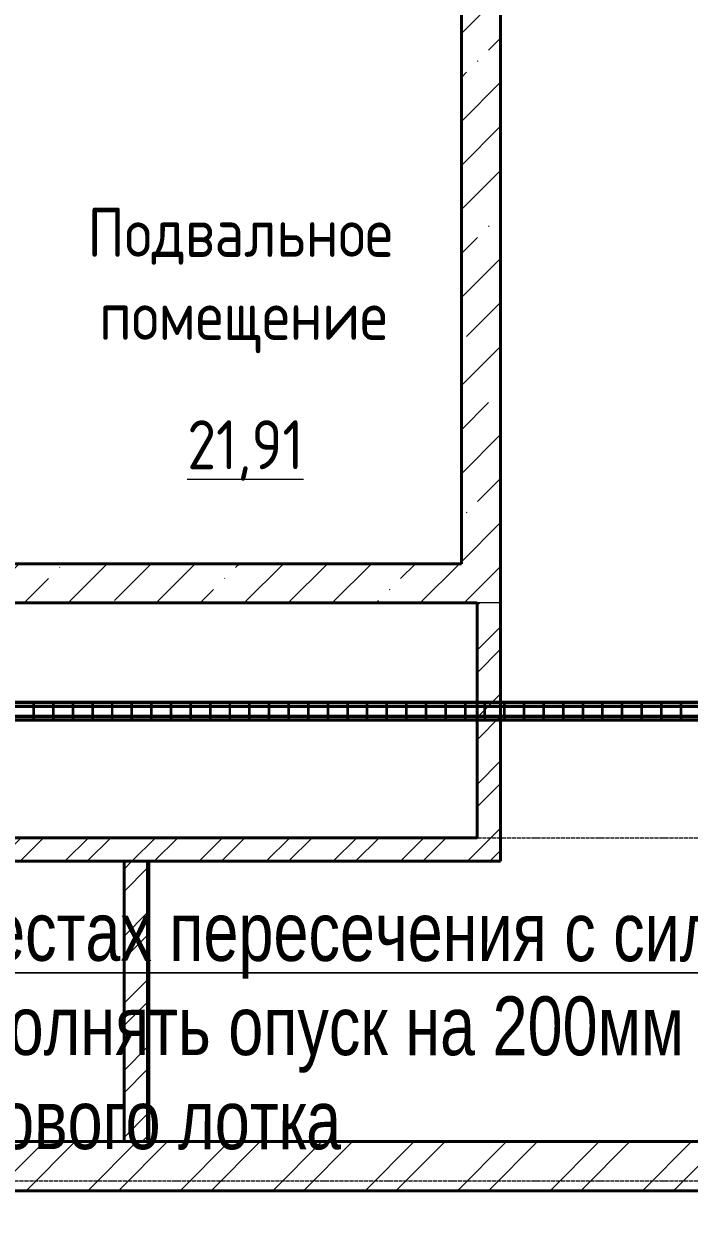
# Model space of a CAD drawing. Header units: millimetres. Extents: x 0 to 351840, y -132678 to 32417.
# Drawn here: x 328739 to 332130, y 9385 to 15485 of the extents above; entities that cross this region are included whole.
import ezdxf
from ezdxf import colors
from ezdxf.entities.mleader import LeaderData, LeaderLine
from ezdxf.math import Vec2, Vec3

# ---------------------------------------------------------------- set-up
doc = ezdxf.new("R2010")
doc.units = ezdxf.units.MM
doc.linetypes.add('BI_линия_сетки', pattern=[25, 20, -2.5, 0, -2.5])
for name, color, linetype, lineweight in [('E-CABL-TRAY-IDEN', 7, 'Continuous', 9), ('Марки помещений', 7, 'Continuous', 20), ('Оси', 7, 'Continuous', 9), ('Перекрытие', 7, 'Continuous', 18), ('Стены внутренние', 7, 'Continuous', 18), ('Стены наружные', 7, 'Continuous', 18), ('Стены несущие', 7, 'Continuous', 18), ('Стены штриховка', 7, 'Continuous', 18)]:
    doc.layers.add(name, color=color, linetype=linetype, lineweight=lineweight)
doc.styles.add('GOST Common_1', font='GOST Common.ttf', dxfattribs={"width": 0.9, "height": 250})
doc.styles.add('новый', font='Шрифт GOST2304A.ttf', dxfattribs={"width": 0.8, "height": 250})
pattern_1 = [(45, (5685.96, 5809.43), (-224.5064, 224.5064), []), (45, (5910.47, 5809.43), (-224.5064, 224.5064), [396.875, -79.375, 3.353, -76.022])]
pattern_2 = [(45, (5685.96, 5809.43), (-171.0739, 171.0739), []), (45, (5800.01, 5809.43), (-171.0739, 171.0739), [])]

# ---------------------------------------------------------------- blocks, each defined once
blk = doc.blocks.new('Подоснова подвал')
at = {"layer": 'Стены внутренние', "lineweight": 9}
h = blk.add_hatch(dxfattribs=at)
h.set_pattern_fill('FP_50', color=9, style=0, pattern_type=2)
h.set_pattern_definition(pattern_2)
h.paths.add_polyline_path([(36316, 15459.4), (36436, 15459.4), (36436, 16656.9), (36316, 16656.9)])
h = blk.add_hatch(dxfattribs=at)
h.set_pattern_fill('FP_50', color=9, style=0, pattern_type=2)
h.set_pattern_definition(pattern_2)
h.paths.add_polyline_path([(36436, 15339.4), (36436, 15459.4), (32886, 15459.4), (32886, 15339.4), (36414.4, 15339.4)])
h = blk.add_hatch(dxfattribs=at)
h.set_pattern_fill('FP_50', color=9, style=0, pattern_type=2)
h.set_pattern_definition(pattern_2)
h.paths.add_polyline_path([(34636, 13909.4), (34636, 15339.4), (34516, 15339.4), (34516, 13909.4)])
h = blk.add_hatch(dxfattribs=at)
h.set_pattern_fill('FP_37', color=9, angle=45, style=0, pattern_type=2)
h.set_pattern_definition([(45, (5685.96, 5809.43), (-235.7317, 235.7317), []), (45, (5843.12, 5809.43), (-235.7317, 235.7317), [])])
h.paths.add_polyline_path([(42086, 13659.4), (42086, 13909.4), (39136, 13909.4), (39136, 13659.4)])
h.paths.add_polyline_path([(38736, 13659.4), (38736, 13909.4), (32836, 13909.4), (32836, 13659.4), (36414.4, 13659.4)])
at = {"layer": 'Стены наружные', "lineweight": 9}
h = blk.add_hatch(dxfattribs=at)
h.set_pattern_fill('FP_39', color=9, style=0, pattern_type=2)
h.set_pattern_definition(pattern_1)
h.paths.add_polyline_path([(36436, 16856.9), (36436, 22109.4), (36236, 22109.4), (36236, 16856.9), (36414.4, 16856.9)])
h.paths.add_polyline_path([(36436, 23409.4), (36436, 23609.4), (36236, 23609.4), (36236, 23409.4), (36414.4, 23409.4)])
h = blk.add_hatch(dxfattribs=at)
h.set_pattern_fill('FP_39', color=9, style=0, pattern_type=2)
h.set_pattern_definition(pattern_1)
h.paths.add_polyline_path([(36436, 16656.9), (36436, 16856.9), (32836, 16856.9), (32836, 16656.9), (36414.4, 16656.9)])
at = {"layer": 'Оси', "color": 9, "linetype": 'BI_линия_сетки'}
for p, q in [((-805.2, 15459.4), (56347.2, 15459.4)), ((-805.2, 13709.4), (56347.2, 13709.4))]:
    blk.add_line(p, q, dxfattribs=at)
at = {"layer": 'Перекрытие', "color": 9, "lineweight": 9}
blk.add_line((34645, 15339.4), (34645, 13909.4), dxfattribs=at)
at = {"layer": 'Стены несущие', "color": 9, "lineweight": 40}
for p, q in [((36236, 22109.4), (36236, 16856.9)), ((36436, 15339.4), (36436, 22109.4)), ((36236, 16856.9), (32836, 16856.9)), ((32886, 16656.9), (36316, 16656.9)), ((36316, 16656.9), (36316, 15459.4)), ((36316, 15459.4), (32886, 15459.4)), ((32886, 15339.4), (36436, 15339.4)), ((34516, 15339.4), (34516, 13909.4)), ((34636, 13909.4), (34636, 15339.4)), ((32836, 13909.4), (38736, 13909.4)), ((32836, 13659.4), (38736, 13659.4))]:
    blk.add_line(p, q, dxfattribs=at)
at = {"layer": 'Стены штриховка', "color": 9}
blk.add_line((36436, 16656.9), (36316, 16656.9), dxfattribs=at)
at = {"layer": 'Марки помещений', "color": 9, "lineweight": 9, "char_height": 250, "attachment_point": 1, "style": 'GOST Common_1'}
for s, insert, width in [('Подвальное', (34329.3, 18671.4), 1991.392), ('помещение', (34388.8, 18248), 1854.303), ('\\L21,91', (34838.3, 17588.3), 757.595)]:
    blk.add_mtext(s, dxfattribs=dict(at, insert=insert, width=width))
blk = doc.blocks.new('*U48')
at = {"color": 0, "linetype": 'ByBlock', "lineweight": -2}
for p, q in [((21839.6, 47.5), (187, 47.5)), ((287.3, 42.5), (21839.6, 42.5)), ((21839.6, 27.5), (292.3, 27.5)), ((292.3, 22.5), (21839.6, 22.5)), ((3087.3, 42.5), (3087.3, 41.5)), ((3087.3, 41.5), (3087.3, 40)), ((3087.3, 40), (3087.3, 37.5)), ((3087.3, 37.5), (3087.3, -37.5)), ((3092.3, 41.5), (3092.3, 42.5)), ((3092.3, 40), (3092.3, 41.5)), ((3092.3, 37.5), (3092.3, 40)), ((3092.3, -37.5), (3092.3, 37.5)), ((3187.3, 42.5), (3187.3, 41.5)), ((3187.3, 41.5), (3187.3, 40)), ((3187.3, 40), (3187.3, 37.5)), ((3187.3, 37.5), (3187.3, -37.5)), ((3192.3, 41.5), (3192.3, 42.5)), ((3192.3, 40), (3192.3, 41.5)), ((3192.3, 37.5), (3192.3, 40)), ((3192.3, -37.5), (3192.3, 37.5)), ((3287.3, 42.5), (3287.3, 41.5)), ((3287.3, 41.5), (3287.3, 40)), ((3287.3, 40), (3287.3, 37.5)), ((3287.3, 37.5), (3287.3, -37.5)), ((3292.3, 41.5), (3292.3, 42.5)), ((3292.3, 40), (3292.3, 41.5)), ((3292.3, 37.5), (3292.3, 40)), ((3292.3, -37.5), (3292.3, 37.5)), ((3387.3, 42.5), (3387.3, 41.5)), ((3387.3, 41.5), (3387.3, 40)), ((3387.3, 40), (3387.3, 37.5)), ((3387.3, 37.5), (3387.3, -37.5)), ((3392.3, 41.5), (3392.3, 42.5)), ((3392.3, 40), (3392.3, 41.5)), ((3392.3, 37.5), (3392.3, 40)), ((3392.3, -37.5), (3392.3, 37.5)), ((3487.3, 42.5), (3487.3, 41.5)), ((3487.3, 41.5), (3487.3, 40)), ((3487.3, 40), (3487.3, 37.5)), ((3487.3, 37.5), (3487.3, -37.5)), ((3492.3, 41.5), (3492.3, 42.5)), ((3492.3, 40), (3492.3, 41.5)), ((3492.3, 37.5), (3492.3, 40)), ((3492.3, -37.5), (3492.3, 37.5)), ((3587.3, 42.5), (3587.3, 41.5)), ((3587.3, 41.5), (3587.3, 40)), ((3587.3, 40), (3587.3, 37.5)), ((3587.3, 37.5), (3587.3, -37.5)), ((3592.3, 41.5), (3592.3, 42.5)), ((3592.3, 40), (3592.3, 41.5)), ((3592.3, 37.5), (3592.3, 40)), ((3592.3, -37.5), (3592.3, 37.5)), ((3687.3, 42.5), (3687.3, 41.5)), ((3687.3, 41.5), (3687.3, 40)), ((3687.3, 40), (3687.3, 37.5)), ((3687.3, 37.5), (3687.3, -37.5)), ((3692.3, 41.5), (3692.3, 42.5)), ((3692.3, 40), (3692.3, 41.5)), ((3692.3, 37.5), (3692.3, 40)), ((3692.3, -37.5), (3692.3, 37.5)), ((3787.3, 42.5), (3787.3, 41.5)), ((3787.3, 41.5), (3787.3, 40)), ((3787.3, 40), (3787.3, 37.5)), ((3787.3, 37.5), (3787.3, -37.5)), ((3792.3, 41.5), (3792.3, 42.5)), ((3792.3, 40), (3792.3, 41.5)), ((3792.3, 37.5), (3792.3, 40)), ((3792.3, -37.5), (3792.3, 37.5)), ((3887.3, 42.5), (3887.3, 41.5)), ((3887.3, 41.5), (3887.3, 40)), ((3887.3, 40), (3887.3, 37.5)), ((3887.3, 37.5), (3887.3, -37.5)), ((3892.3, 41.5), (3892.3, 42.5)), ((3892.3, 40), (3892.3, 41.5)), ((3892.3, 37.5), (3892.3, 40)), ((3892.3, -37.5), (3892.3, 37.5)), ((3987.3, 42.5), (3987.3, 41.5)), ((3987.3, 41.5), (3987.3, 40)), ((3987.3, 40), (3987.3, 37.5)), ((3987.3, 37.5), (3987.3, -37.5)), ((3992.3, 41.5), (3992.3, 42.5)), ((3992.3, 40), (3992.3, 41.5)), ((3992.3, 37.5), (3992.3, 40)), ((3992.3, -37.5), (3992.3, 37.5)), ((4087.3, 42.5), (4087.3, 41.5)), ((4087.3, 41.5), (4087.3, 40)), ((4087.3, 40), (4087.3, 37.5)), ((4087.3, 37.5), (4087.3, -37.5)), ((4092.3, 41.5), (4092.3, 42.5)), ((4092.3, 40), (4092.3, 41.5)), ((4092.3, 37.5), (4092.3, 40)), ((4092.3, -37.5), (4092.3, 37.5)), ((4187.3, 42.5), (4187.3, 41.5)), ((4187.3, 41.5), (4187.3, 40)), ((4187.3, 40), (4187.3, 37.5)), ((4187.3, 37.5), (4187.3, -37.5)), ((4192.3, 41.5), (4192.3, 42.5)), ((4192.3, 40), (4192.3, 41.5)), ((4192.3, 37.5), (4192.3, 40)), ((4192.3, -37.5), (4192.3, 37.5)), ((4287.3, 42.5), (4287.3, 41.5)), ((4287.3, 41.5), (4287.3, 40)), ((4287.3, 40), (4287.3, 37.5)), ((4287.3, 37.5), (4287.3, -37.5)), ((4292.3, 41.5), (4292.3, 42.5)), ((4292.3, 40), (4292.3, 41.5)), ((4292.3, 37.5), (4292.3, 40)), ((4292.3, -37.5), (4292.3, 37.5)), ((4387.3, 42.5), (4387.3, 41.5)), ((4387.3, 41.5), (4387.3, 40)), ((4387.3, 40), (4387.3, 37.5)), ((4387.3, 37.5), (4387.3, -37.5)), ((4392.3, 41.5), (4392.3, 42.5)), ((4392.3, 40), (4392.3, 41.5)), ((4392.3, 37.5), (4392.3, 40)), ((4392.3, -37.5), (4392.3, 37.5)), ((4487.3, 42.5), (4487.3, 41.5)), ((4487.3, 41.5), (4487.3, 40)), ((4487.3, 40), (4487.3, 37.5)), ((4487.3, 37.5), (4487.3, -37.5)), ((4492.3, 41.5), (4492.3, 42.5)), ((4492.3, 40), (4492.3, 41.5)), ((4492.3, 37.5), (4492.3, 40)), ((4492.3, -37.5), (4492.3, 37.5)), ((4587.3, 42.5), (4587.3, 41.5)), ((4587.3, 41.5), (4587.3, 40)), ((4587.3, 40), (4587.3, 37.5)), ((4587.3, 37.5), (4587.3, -37.5)), ((4592.3, 41.5), (4592.3, 42.5)), ((4592.3, 40), (4592.3, 41.5)), ((4592.3, 37.5), (4592.3, 40)), ((4592.3, -37.5), (4592.3, 37.5)), ((4687.3, 42.5), (4687.3, 41.5)), ((4687.3, 41.5), (4687.3, 40)), ((4687.3, 40), (4687.3, 37.5)), ((4687.3, 37.5), (4687.3, -37.5)), ((4692.3, 41.5), (4692.3, 42.5)), ((4692.3, 40), (4692.3, 41.5)), ((4692.3, 37.5), (4692.3, 40)), ((4692.3, -37.5), (4692.3, 37.5)), ((4787.3, 42.5), (4787.3, 41.5)), ((4787.3, 41.5), (4787.3, 40)), ((4787.3, 40), (4787.3, 37.5)), ((4787.3, 37.5), (4787.3, -37.5)), ((4792.3, 41.5), (4792.3, 42.5)), ((4792.3, 40), (4792.3, 41.5)), ((4792.3, 37.5), (4792.3, 40)), ((4792.3, -37.5), (4792.3, 37.5)), ((4887.3, 42.5), (4887.3, 41.5)), ((4887.3, 41.5), (4887.3, 40)), ((4887.3, 40), (4887.3, 37.5)), ((4887.3, 37.5), (4887.3, -37.5)), ((4892.3, 41.5), (4892.3, 42.5)), ((4892.3, 40), (4892.3, 41.5)), ((4892.3, 37.5), (4892.3, 40)), ((4892.3, -37.5), (4892.3, 37.5)), ((4987.3, 42.5), (4987.3, 41.5)), ((4987.3, 41.5), (4987.3, 40)), ((4987.3, 40), (4987.3, 37.5)), ((4987.3, 37.5), (4987.3, -37.5)), ((4992.3, 41.5), (4992.3, 42.5)), ((4992.3, 40), (4992.3, 41.5)), ((4992.3, 37.5), (4992.3, 40)), ((4992.3, -37.5), (4992.3, 37.5)), ((5087.3, 42.5), (5087.3, 41.5)), ((5087.3, 41.5), (5087.3, 40)), ((5087.3, 40), (5087.3, 37.5)), ((5087.3, 37.5), (5087.3, -37.5)), ((5092.3, 41.5), (5092.3, 42.5)), ((5092.3, 40), (5092.3, 41.5)), ((5092.3, 37.5), (5092.3, 40)), ((5092.3, -37.5), (5092.3, 37.5)), ((5187.3, 42.5), (5187.3, 41.5)), ((5187.3, 41.5), (5187.3, 40)), ((5187.3, 40), (5187.3, 37.5)), ((5187.3, 37.5), (5187.3, -37.5)), ((5192.3, 41.5), (5192.3, 42.5)), ((5192.3, 40), (5192.3, 41.5)), ((5192.3, 37.5), (5192.3, 40)), ((5192.3, -37.5), (5192.3, 37.5)), ((5287.3, 42.5), (5287.3, 41.5)), ((5287.3, 41.5), (5287.3, 40)), ((5287.3, 40), (5287.3, 37.5)), ((5287.3, 37.5), (5287.3, -37.5)), ((5292.3, 41.5), (5292.3, 42.5)), ((5292.3, 40), (5292.3, 41.5)), ((5292.3, 37.5), (5292.3, 40)), ((5292.3, -37.5), (5292.3, 37.5)), ((5387.3, 42.5), (5387.3, 41.5)), ((5387.3, 41.5), (5387.3, 40)), ((5387.3, 40), (5387.3, 37.5)), ((5387.3, 37.5), (5387.3, -37.5)), ((5392.3, 41.5), (5392.3, 42.5)), ((5392.3, 40), (5392.3, 41.5)), ((5392.3, 37.5), (5392.3, 40)), ((5392.3, -37.5), (5392.3, 37.5)), ((5487.3, 42.5), (5487.3, 41.5)), ((5487.3, 41.5), (5487.3, 40)), ((5487.3, 40), (5487.3, 37.5)), ((5487.3, 37.5), (5487.3, -37.5)), ((5492.3, 41.5), (5492.3, 42.5)), ((5492.3, 40), (5492.3, 41.5)), ((5492.3, 37.5), (5492.3, 40)), ((5492.3, -37.5), (5492.3, 37.5)), ((5587.3, 42.5), (5587.3, 41.5)), ((5587.3, 41.5), (5587.3, 40)), ((5587.3, 40), (5587.3, 37.5)), ((5587.3, 37.5), (5587.3, -37.5)), ((5592.3, 41.5), (5592.3, 42.5)), ((5592.3, 40), (5592.3, 41.5)), ((5592.3, 37.5), (5592.3, 40)), ((5592.3, -37.5), (5592.3, 37.5)), ((5687.3, 42.5), (5687.3, 41.5)), ((5687.3, 41.5), (5687.3, 40)), ((5687.3, 40), (5687.3, 37.5)), ((5687.3, 37.5), (5687.3, -37.5)), ((5692.3, 41.5), (5692.3, 42.5)), ((5692.3, 40), (5692.3, 41.5)), ((5692.3, 37.5), (5692.3, 40)), ((5692.3, -37.5), (5692.3, 37.5)), ((5787.3, 42.5), (5787.3, 41.5)), ((5787.3, 41.5), (5787.3, 40)), ((5787.3, 40), (5787.3, 37.5)), ((5787.3, 37.5), (5787.3, -37.5)), ((5792.3, 41.5), (5792.3, 42.5)), ((5792.3, 40), (5792.3, 41.5)), ((5792.3, 37.5), (5792.3, 40)), ((5792.3, -37.5), (5792.3, 37.5)), ((5887.3, 42.5), (5887.3, 41.5)), ((5887.3, 41.5), (5887.3, 40)), ((5887.3, 40), (5887.3, 37.5)), ((5887.3, 37.5), (5887.3, -37.5)), ((5892.3, 41.5), (5892.3, 42.5)), ((5892.3, 40), (5892.3, 41.5)), ((5892.3, 37.5), (5892.3, 40)), ((5892.3, -37.5), (5892.3, 37.5)), ((5987.3, 42.5), (5987.3, 41.5)), ((5987.3, 41.5), (5987.3, 40)), ((5987.3, 40), (5987.3, 37.5)), ((5987.3, 37.5), (5987.3, -37.5)), ((5992.3, 41.5), (5992.3, 42.5)), ((5992.3, 40), (5992.3, 41.5)), ((5992.3, 37.5), (5992.3, 40)), ((5992.3, -37.5), (5992.3, 37.5)), ((6087.3, 42.5), (6087.3, 41.5)), ((6087.3, 41.5), (6087.3, 40)), ((6087.3, 40), (6087.3, 37.5)), ((6087.3, 37.5), (6087.3, -37.5)), ((6092.3, 41.5), (6092.3, 42.5)), ((6092.3, 40), (6092.3, 41.5)), ((6092.3, 37.5), (6092.3, 40)), ((6092.3, -37.5), (6092.3, 37.5)), ((6187.3, 42.5), (6187.3, 41.5)), ((6187.3, 41.5), (6187.3, 40)), ((6187.3, 40), (6187.3, 37.5)), ((6187.3, 37.5), (6187.3, -37.5)), ((6192.3, 41.5), (6192.3, 42.5)), ((6192.3, 40), (6192.3, 41.5)), ((6192.3, 37.5), (6192.3, 40)), ((6192.3, -37.5), (6192.3, 37.5)), ((6287.3, 42.5), (6287.3, 41.5)), ((6287.3, 41.5), (6287.3, 40)), ((6287.3, 40), (6287.3, 37.5)), ((6287.3, 37.5), (6287.3, -37.5)), ((6292.3, 41.5), (6292.3, 42.5)), ((6292.3, 40), (6292.3, 41.5)), ((6292.3, 37.5), (6292.3, 40)), ((6292.3, -37.5), (6292.3, 37.5)), ((6387.3, 42.5), (6387.3, 41.5)), ((6387.3, 41.5), (6387.3, 40)), ((6387.3, 40), (6387.3, 37.5)), ((6387.3, 37.5), (6387.3, -37.5)), ((6392.3, 41.5), (6392.3, 42.5)), ((6392.3, 40), (6392.3, 41.5)), ((6392.3, 37.5), (6392.3, 40)), ((6392.3, -37.5), (6392.3, 37.5)), ((187, -47.5), (21839.6, -47.5)), ((21839.6, -42.5), (287.3, -42.5)), ((21839.6, -22.5), (292.3, -22.5)), ((292.3, -27.5), (21839.6, -27.5)), ((3087.3, -37.5), (3087.3, -40)), ((3087.3, -40), (3087.3, -41.5)), ((3087.3, -41.5), (3087.3, -42.5)), ((3092.3, -40), (3092.3, -37.5)), ((3092.3, -41.5), (3092.3, -40)), ((3092.3, -42.5), (3092.3, -41.5)), ((3187.3, -37.5), (3187.3, -40)), ((3187.3, -40), (3187.3, -41.5)), ((3187.3, -41.5), (3187.3, -42.5)), ((3192.3, -40), (3192.3, -37.5)), ((3192.3, -41.5), (3192.3, -40)), ((3192.3, -42.5), (3192.3, -41.5)), ((3287.3, -37.5), (3287.3, -40)), ((3287.3, -40), (3287.3, -41.5)), ((3287.3, -41.5), (3287.3, -42.5)), ((3292.3, -40), (3292.3, -37.5)), ((3292.3, -41.5), (3292.3, -40)), ((3292.3, -42.5), (3292.3, -41.5)), ((3387.3, -37.5), (3387.3, -40)), ((3387.3, -40), (3387.3, -41.5)), ((3387.3, -41.5), (3387.3, -42.5)), ((3392.3, -40), (3392.3, -37.5)), ((3392.3, -41.5), (3392.3, -40)), ((3392.3, -42.5), (3392.3, -41.5)), ((3487.3, -37.5), (3487.3, -40)), ((3487.3, -40), (3487.3, -41.5)), ((3487.3, -41.5), (3487.3, -42.5)), ((3492.3, -40), (3492.3, -37.5)), ((3492.3, -41.5), (3492.3, -40)), ((3492.3, -42.5), (3492.3, -41.5)), ((3587.3, -37.5), (3587.3, -40)), ((3587.3, -40), (3587.3, -41.5)), ((3587.3, -41.5), (3587.3, -42.5)), ((3592.3, -40), (3592.3, -37.5)), ((3592.3, -41.5), (3592.3, -40)), ((3592.3, -42.5), (3592.3, -41.5)), ((3687.3, -37.5), (3687.3, -40)), ((3687.3, -40), (3687.3, -41.5)), ((3687.3, -41.5), (3687.3, -42.5)), ((3692.3, -40), (3692.3, -37.5)), ((3692.3, -41.5), (3692.3, -40)), ((3692.3, -42.5), (3692.3, -41.5)), ((3787.3, -37.5), (3787.3, -40)), ((3787.3, -40), (3787.3, -41.5)), ((3787.3, -41.5), (3787.3, -42.5)), ((3792.3, -40), (3792.3, -37.5)), ((3792.3, -41.5), (3792.3, -40)), ((3792.3, -42.5), (3792.3, -41.5)), ((3887.3, -37.5), (3887.3, -40)), ((3887.3, -40), (3887.3, -41.5)), ((3887.3, -41.5), (3887.3, -42.5)), ((3892.3, -40), (3892.3, -37.5)), ((3892.3, -41.5), (3892.3, -40)), ((3892.3, -42.5), (3892.3, -41.5)), ((3987.3, -37.5), (3987.3, -40)), ((3987.3, -40), (3987.3, -41.5)), ((3987.3, -41.5), (3987.3, -42.5)), ((3992.3, -40), (3992.3, -37.5)), ((3992.3, -41.5), (3992.3, -40)), ((3992.3, -42.5), (3992.3, -41.5)), ((4087.3, -37.5), (4087.3, -40)), ((4087.3, -40), (4087.3, -41.5)), ((4087.3, -41.5), (4087.3, -42.5)), ((4092.3, -40), (4092.3, -37.5)), ((4092.3, -41.5), (4092.3, -40)), ((4092.3, -42.5), (4092.3, -41.5)), ((4187.3, -37.5), (4187.3, -40)), ((4187.3, -40), (4187.3, -41.5)), ((4187.3, -41.5), (4187.3, -42.5)), ((4192.3, -40), (4192.3, -37.5)), ((4192.3, -41.5), (4192.3, -40)), ((4192.3, -42.5), (4192.3, -41.5)), ((4287.3, -37.5), (4287.3, -40)), ((4287.3, -40), (4287.3, -41.5)), ((4287.3, -41.5), (4287.3, -42.5)), ((4292.3, -40), (4292.3, -37.5)), ((4292.3, -41.5), (4292.3, -40)), ((4292.3, -42.5), (4292.3, -41.5)), ((4387.3, -37.5), (4387.3, -40)), ((4387.3, -40), (4387.3, -41.5)), ((4387.3, -41.5), (4387.3, -42.5)), ((4392.3, -40), (4392.3, -37.5)), ((4392.3, -41.5), (4392.3, -40)), ((4392.3, -42.5), (4392.3, -41.5)), ((4487.3, -37.5), (4487.3, -40)), ((4487.3, -40), (4487.3, -41.5)), ((4487.3, -41.5), (4487.3, -42.5)), ((4492.3, -40), (4492.3, -37.5)), ((4492.3, -41.5), (4492.3, -40)), ((4492.3, -42.5), (4492.3, -41.5)), ((4587.3, -37.5), (4587.3, -40)), ((4587.3, -40), (4587.3, -41.5)), ((4587.3, -41.5), (4587.3, -42.5)), ((4592.3, -40), (4592.3, -37.5)), ((4592.3, -41.5), (4592.3, -40)), ((4592.3, -42.5), (4592.3, -41.5)), ((4687.3, -37.5), (4687.3, -40)), ((4687.3, -40), (4687.3, -41.5)), ((4687.3, -41.5), (4687.3, -42.5)), ((4692.3, -40), (4692.3, -37.5)), ((4692.3, -41.5), (4692.3, -40)), ((4692.3, -42.5), (4692.3, -41.5)), ((4787.3, -37.5), (4787.3, -40)), ((4787.3, -40), (4787.3, -41.5)), ((4787.3, -41.5), (4787.3, -42.5)), ((4792.3, -40), (4792.3, -37.5)), ((4792.3, -41.5), (4792.3, -40)), ((4792.3, -42.5), (4792.3, -41.5)), ((4887.3, -37.5), (4887.3, -40)), ((4887.3, -40), (4887.3, -41.5)), ((4887.3, -41.5), (4887.3, -42.5)), ((4892.3, -40), (4892.3, -37.5)), ((4892.3, -41.5), (4892.3, -40)), ((4892.3, -42.5), (4892.3, -41.5)), ((4987.3, -37.5), (4987.3, -40)), ((4987.3, -40), (4987.3, -41.5)), ((4987.3, -41.5), (4987.3, -42.5)), ((4992.3, -40), (4992.3, -37.5)), ((4992.3, -41.5), (4992.3, -40)), ((4992.3, -42.5), (4992.3, -41.5)), ((5087.3, -37.5), (5087.3, -40)), ((5087.3, -40), (5087.3, -41.5)), ((5087.3, -41.5), (5087.3, -42.5)), ((5092.3, -40), (5092.3, -37.5)), ((5092.3, -41.5), (5092.3, -40)), ((5092.3, -42.5), (5092.3, -41.5)), ((5187.3, -37.5), (5187.3, -40)), ((5187.3, -40), (5187.3, -41.5)), ((5187.3, -41.5), (5187.3, -42.5)), ((5192.3, -40), (5192.3, -37.5)), ((5192.3, -41.5), (5192.3, -40)), ((5192.3, -42.5), (5192.3, -41.5)), ((5287.3, -37.5), (5287.3, -40)), ((5287.3, -40), (5287.3, -41.5)), ((5287.3, -41.5), (5287.3, -42.5)), ((5292.3, -40), (5292.3, -37.5)), ((5292.3, -41.5), (5292.3, -40)), ((5292.3, -42.5), (5292.3, -41.5)), ((5387.3, -37.5), (5387.3, -40)), ((5387.3, -40), (5387.3, -41.5)), ((5387.3, -41.5), (5387.3, -42.5)), ((5392.3, -40), (5392.3, -37.5)), ((5392.3, -41.5), (5392.3, -40)), ((5392.3, -42.5), (5392.3, -41.5)), ((5487.3, -37.5), (5487.3, -40)), ((5487.3, -40), (5487.3, -41.5)), ((5487.3, -41.5), (5487.3, -42.5)), ((5492.3, -40), (5492.3, -37.5)), ((5492.3, -41.5), (5492.3, -40)), ((5492.3, -42.5), (5492.3, -41.5)), ((5587.3, -37.5), (5587.3, -40)), ((5587.3, -40), (5587.3, -41.5)), ((5587.3, -41.5), (5587.3, -42.5)), ((5592.3, -40), (5592.3, -37.5)), ((5592.3, -41.5), (5592.3, -40)), ((5592.3, -42.5), (5592.3, -41.5)), ((5687.3, -37.5), (5687.3, -40)), ((5687.3, -40), (5687.3, -41.5)), ((5687.3, -41.5), (5687.3, -42.5)), ((5692.3, -40), (5692.3, -37.5)), ((5692.3, -41.5), (5692.3, -40)), ((5692.3, -42.5), (5692.3, -41.5)), ((5787.3, -37.5), (5787.3, -40)), ((5787.3, -40), (5787.3, -41.5)), ((5787.3, -41.5), (5787.3, -42.5)), ((5792.3, -40), (5792.3, -37.5)), ((5792.3, -41.5), (5792.3, -40)), ((5792.3, -42.5), (5792.3, -41.5)), ((5887.3, -37.5), (5887.3, -40)), ((5887.3, -40), (5887.3, -41.5)), ((5887.3, -41.5), (5887.3, -42.5)), ((5892.3, -40), (5892.3, -37.5)), ((5892.3, -41.5), (5892.3, -40)), ((5892.3, -42.5), (5892.3, -41.5)), ((5987.3, -37.5), (5987.3, -40)), ((5987.3, -40), (5987.3, -41.5)), ((5987.3, -41.5), (5987.3, -42.5)), ((5992.3, -40), (5992.3, -37.5)), ((5992.3, -41.5), (5992.3, -40)), ((5992.3, -42.5), (5992.3, -41.5)), ((6087.3, -37.5), (6087.3, -40)), ((6087.3, -40), (6087.3, -41.5)), ((6087.3, -41.5), (6087.3, -42.5)), ((6092.3, -40), (6092.3, -37.5)), ((6092.3, -41.5), (6092.3, -40)), ((6092.3, -42.5), (6092.3, -41.5)), ((6187.3, -37.5), (6187.3, -40)), ((6187.3, -40), (6187.3, -41.5)), ((6187.3, -41.5), (6187.3, -42.5)), ((6192.3, -40), (6192.3, -37.5)), ((6192.3, -41.5), (6192.3, -40)), ((6192.3, -42.5), (6192.3, -41.5)), ((6287.3, -37.5), (6287.3, -40)), ((6287.3, -40), (6287.3, -41.5)), ((6287.3, -41.5), (6287.3, -42.5)), ((6292.3, -40), (6292.3, -37.5)), ((6292.3, -41.5), (6292.3, -40)), ((6292.3, -42.5), (6292.3, -41.5)), ((6387.3, -37.5), (6387.3, -40)), ((6387.3, -40), (6387.3, -41.5)), ((6387.3, -41.5), (6387.3, -42.5)), ((6392.3, -40), (6392.3, -37.5)), ((6392.3, -41.5), (6392.3, -40)), ((6392.3, -42.5), (6392.3, -41.5))]:
    blk.add_line(p, q, dxfattribs=at)
for centre, start, end in [((3089.8, 40), 180, 0), ((3189.8, 40), 180, 0), ((3289.8, 40), 180, 0), ((3389.8, 40), 180, 0), ((3489.8, 40), 180, 0), ((3589.8, 40), 180, 0), ((3689.8, 40), 180, 0), ((3789.8, 40), 180, 0), ((3889.8, 40), 180, 0), ((3989.8, 40), 180, 0), ((4089.8, 40), 180, 0), ((4189.8, 40), 180, 0), ((4289.8, 40), 180, 0), ((4389.8, 40), 180, 0), ((4489.8, 40), 180, 0), ((4589.8, 40), 180, 0), ((4689.8, 40), 180, 0), ((4789.8, 40), 180, 0), ((4889.8, 40), 180, 0), ((4989.8, 40), 180, 0), ((5089.8, 40), 180, 0), ((5189.8, 40), 180, 0), ((5289.8, 40), 180, 0), ((5389.8, 40), 180, 0), ((5489.8, 40), 180, 0), ((5589.8, 40), 180, 0), ((5689.8, 40), 180, 0), ((5789.8, 40), 180, 0), ((5889.8, 40), 180, 0), ((5989.8, 40), 180, 0), ((6089.8, 40), 180, 0), ((6189.8, 40), 180, 0), ((6289.8, 40), 180, 0), ((6389.8, 40), 180, 0), ((3089.8, -40), 0, 180), ((3189.8, -40), 0, 180), ((3289.8, -40), 0, 180), ((3389.8, -40), 0, 180), ((3489.8, -40), 0, 180), ((3589.8, -40), 0, 180), ((3689.8, -40), 0, 180), ((3789.8, -40), 0, 180), ((3889.8, -40), 0, 180), ((3989.8, -40), 0, 180), ((4089.8, -40), 0, 180), ((4189.8, -40), 0, 180), ((4289.8, -40), 0, 180), ((4389.8, -40), 0, 180), ((4489.8, -40), 0, 180), ((4589.8, -40), 0, 180), ((4689.8, -40), 0, 180), ((4789.8, -40), 0, 180), ((4889.8, -40), 0, 180), ((4989.8, -40), 0, 180), ((5089.8, -40), 0, 180), ((5189.8, -40), 0, 180), ((5289.8, -40), 0, 180), ((5389.8, -40), 0, 180), ((5489.8, -40), 0, 180), ((5589.8, -40), 0, 180), ((5689.8, -40), 0, 180), ((5789.8, -40), 0, 180), ((5889.8, -40), 0, 180), ((5989.8, -40), 0, 180), ((6089.8, -40), 0, 180), ((6189.8, -40), 0, 180), ((6289.8, -40), 0, 180), ((6389.8, -40), 0, 180)]:
    blk.add_arc(centre, 2.5, start, end, dxfattribs=at)
blk = doc.blocks.new('_DotSmall')
at = {"color": 0, "linetype": 'ByBlock', "const_width": 0.5}
blk.add_lwpolyline([(-0.0625, 0, 1), (0.0625, 0, 1)], format="xyb", close=True, dxfattribs=at)

msp = doc.modelspace()

# ---------------------------------------------------------------- block references
msp.add_blockref('Подоснова подвал', (294733.3, -4124))
at = {"color": 1}
msp.add_blockref('*U48', (325698.7, 11980), dxfattribs=at)

# ---------------------------------------------------------------- leaders
at = {"layer": 'E-CABL-TRAY-IDEN', "color": 0}
ml = msp.add_multileader_mtext('Standard', dxfattribs=at)
ml.set_content('{\\C0;в местах пересечения с силовыми лотками выполнять опуск на 200мм от уровня силового лотка}', color=1, style='новый')
ml.set_leader_properties()
ml.set_arrow_properties(name='DOTSMALL')
ml.build(insert=Vec2(0, 0))
ml.multileader.update_dxf_attribs({"text_left_attachment_type": 6, "text_right_attachment_type": 6, "dogleg_length": 107.1, "arrow_head_size": 300})
ctx = ml.context
ctx.base_point, ctx.char_height, ctx.arrow_head_size, ctx.landing_gap_size, ctx.plane_origin, ctx.plane_x_axis, ctx.plane_y_axis = Vec3(328075.6, 10648.3), 300, 300, 10, Vec3(285187.1, 28697.3), Vec3(1, -0.000677), Vec3(0.000677, 1)
ctx.left_attachment, ctx.right_attachment = 6, 6
notes = []
notes.append((ctx, [(1, (1, 1, 0), (327968.6, 10648.4), (1, -0.000677), 107.1, [(0, [(325832.8, 12007.5)], 0, [])])]))
ctx.mtext.insert, ctx.mtext.text_direction, ctx.mtext.rotation, ctx.mtext.width, ctx.mtext.defined_height, ctx.mtext.line_spacing_factor, ctx.mtext.line_spacing_style, ctx.mtext.flow_direction = Vec3(328085.9, 11008.3), Vec3(1, -0.000677), 6.282508, 6701.026, 388.8, 0.96, 2, 5
for ctx, leaders in notes:
    for number, flags, end, landing, length, lines in leaders:
        leader = LeaderData()
        leader.index, (leader.has_last_leader_line, leader.has_dogleg_vector, leader.attachment_direction) = number, flags
        leader.last_leader_point, leader.dogleg_vector, leader.dogleg_length = Vec3(end), Vec3(landing), length
        for number, points, colour, breaks in lines:
            line = LeaderLine()
            line.index, line.vertices, line.color, line.breaks = number, Vec3.list(points), colors.encode_raw_color(colour), breaks
            leader.lines.append(line)
        ctx.leaders.append(leader)

doc.saveas('drawing.dxf')
